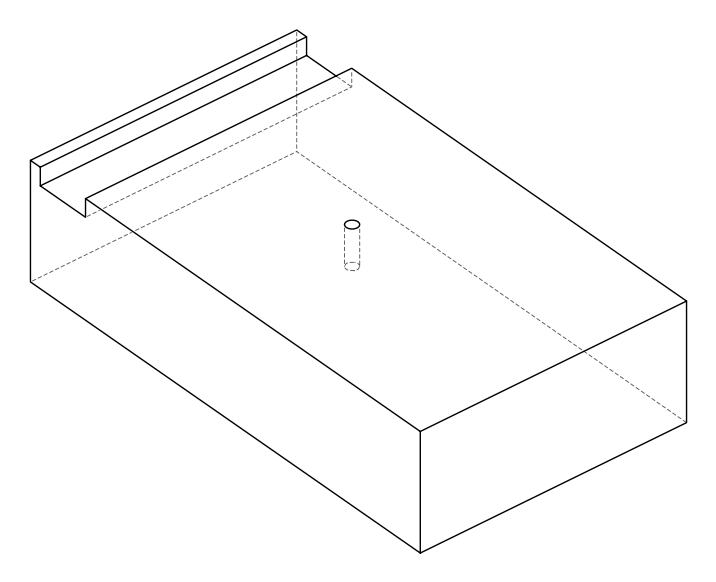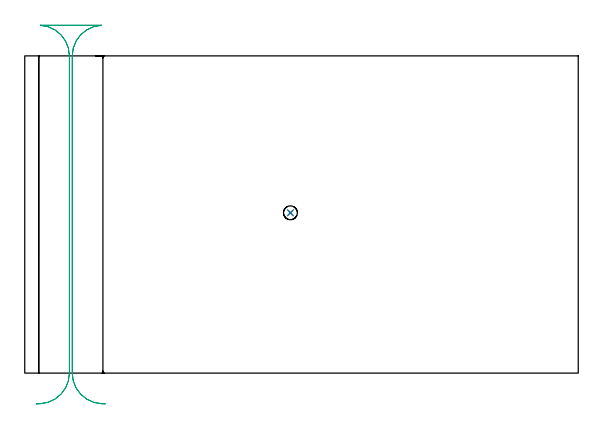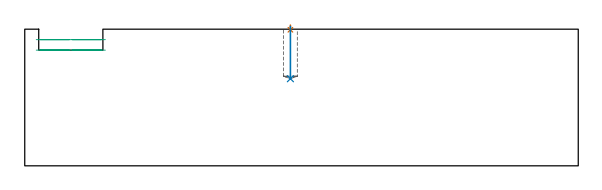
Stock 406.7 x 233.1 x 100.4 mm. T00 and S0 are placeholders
(PLAN: 3 operations, 2 tool changes, 2.8 min)
(1 SPOT_DRILL | STEP1POCKET | NXT0321_9005460120000 | 0.03 min | 1 mm3)
(2 DRILL_BLIND_HOLE_INTO_CENTER | STEP1POCKET | NXT0301_073 | 0.16 min | 2860 mm3)
(3 MILL_RECTANGULAR_SLOT | SLOT_RECTANGULAR | UGT0201_009 | Follow Part, ap 11.25, ae 75% | 2.65 min | 169162 mm3)
(TOOL NXT0321_9005460120000 | NC Spot Drill, 142deg, 12mm, Carbide, Uncoated | D12 PA142 FL30 Z2)
(TOOL NXT0301_073 | Carbide Drill 10.2mm [860.1-1020-031A1-MM 2214] | D10.2 PA140 FL55 Z2)
(TOOL UGT0201_009 | End Mill 45 mm | D45 FL63 Z6)
(OP 1 SPOT_DRILL)
G17 G21 G94 G90
T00 M6
G54
G17 G0 G90 X195.2 Y117.8 S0 M3
G43 Z110.4 H0
G94 G81 G98 Z99.961 F250. R103.4
G80
M5
M2
(OP 2 DRILL_BLIND_HOLE_INTO_CENTER)
G17 G21 G94 G90
T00 M6
G54
G17 G0 G90 X195.2 Y117.8 S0 M3
G43 Z110.4 H1
G94 G81 G98 Z64. F250. R102.4
G80
M5
M2
(OP 3 MILL_RECTANGULAR_SLOT)
G17 G21 G94 G90
T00 M6
G54
G17 G0 G90 X59.235 Y-22.625 S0 M3
G43 Z110.4 H0
Z92.7
G94 G1 X56.239 Y-22.47 F250.
G2 X34.9 Y0. R22.5 F500.
G1 Y233.1
G2 X56.238 Y255.57 R22.5
G1 Y255.6
X11.462
Y255.57
G2 X32.8 Y233.1 R22.5
G1 Y0.
G2 X11.461 Y-22.47 R22.5
G1 X8.465 Y-22.625 F250.
G0 X59.235 Z85.
G1 X56.239 Y-22.47
G2 X34.9 Y0. R22.5 F500.
G1 Y233.1
G2 X56.238 Y255.57 R22.5
G1 Y255.6
X11.462
Y255.57
G2 X32.8 Y233.1 R22.5
G1 Y0.
G2 X11.461 Y-22.47 R22.5
G1 X8.465 Y-22.625 F250.
G0 Z110.4
M5
M2
